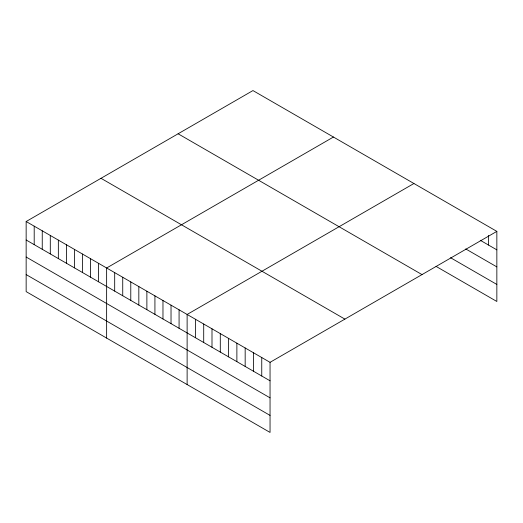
<?xml version="1.0" encoding="UTF-8"?>
<svg xmlns="http://www.w3.org/2000/svg" width="523" height="523" viewBox="0 0 523 523"><rect width="100%" height="100%" fill="white"/><g stroke="black" fill="none" stroke-linecap="round" stroke-linejoin="round"><path stroke-width="0.78" d="M26.15 221.517L270.045 362.328L270.045 432.429L26.15 291.618L26.15 221.517L252.955 90.571L496.85 231.382L496.85 301.483L436.038 266.377M333.439 137.039L106.633 267.985L106.633 338.087M413.922 183.508L187.123 314.454L187.123 384.549M270.045 362.328L496.85 231.382M480.264 240.286L496.85 249.863M465.751 248.941L496.85 266.9M450.551 257.721L496.85 284.447M178.108 133.783L422.002 274.595M100.998 178.304L344.892 319.115M26.15 239.992L270.045 380.803M26.15 257.028L270.045 397.84M26.15 274.582L270.045 415.393M488.56 235.435L488.56 245.071M261.755 357.542L261.755 376.017M253.465 352.75L253.465 371.232M245.169 347.965L245.169 366.44M236.88 343.18L236.88 361.655M228.584 338.388L228.584 356.869M220.294 333.602L220.294 352.077M211.998 328.817L211.998 347.292M203.709 324.025L203.709 342.506M195.412 319.239L195.412 337.714M179.075 309.806L179.075 328.281M171.028 305.157L171.028 323.632M162.973 300.509L162.973 318.991M154.926 295.861L154.926 314.343M146.878 291.219L146.878 309.694M138.83 286.571L138.83 305.046M130.783 281.923L130.783 300.398M122.735 277.275L122.735 295.757M114.687 272.627L114.687 291.108M98.586 263.337L98.586 281.812M90.538 258.689L90.538 277.164M82.49 254.041L82.49 272.522M74.443 249.393L74.443 267.874M66.395 244.751L66.395 263.226M58.347 240.103L58.347 258.578M50.293 235.455L50.293 253.93M42.245 230.806L42.245 249.288M34.198 226.165L34.198 244.64"/></g></svg>
